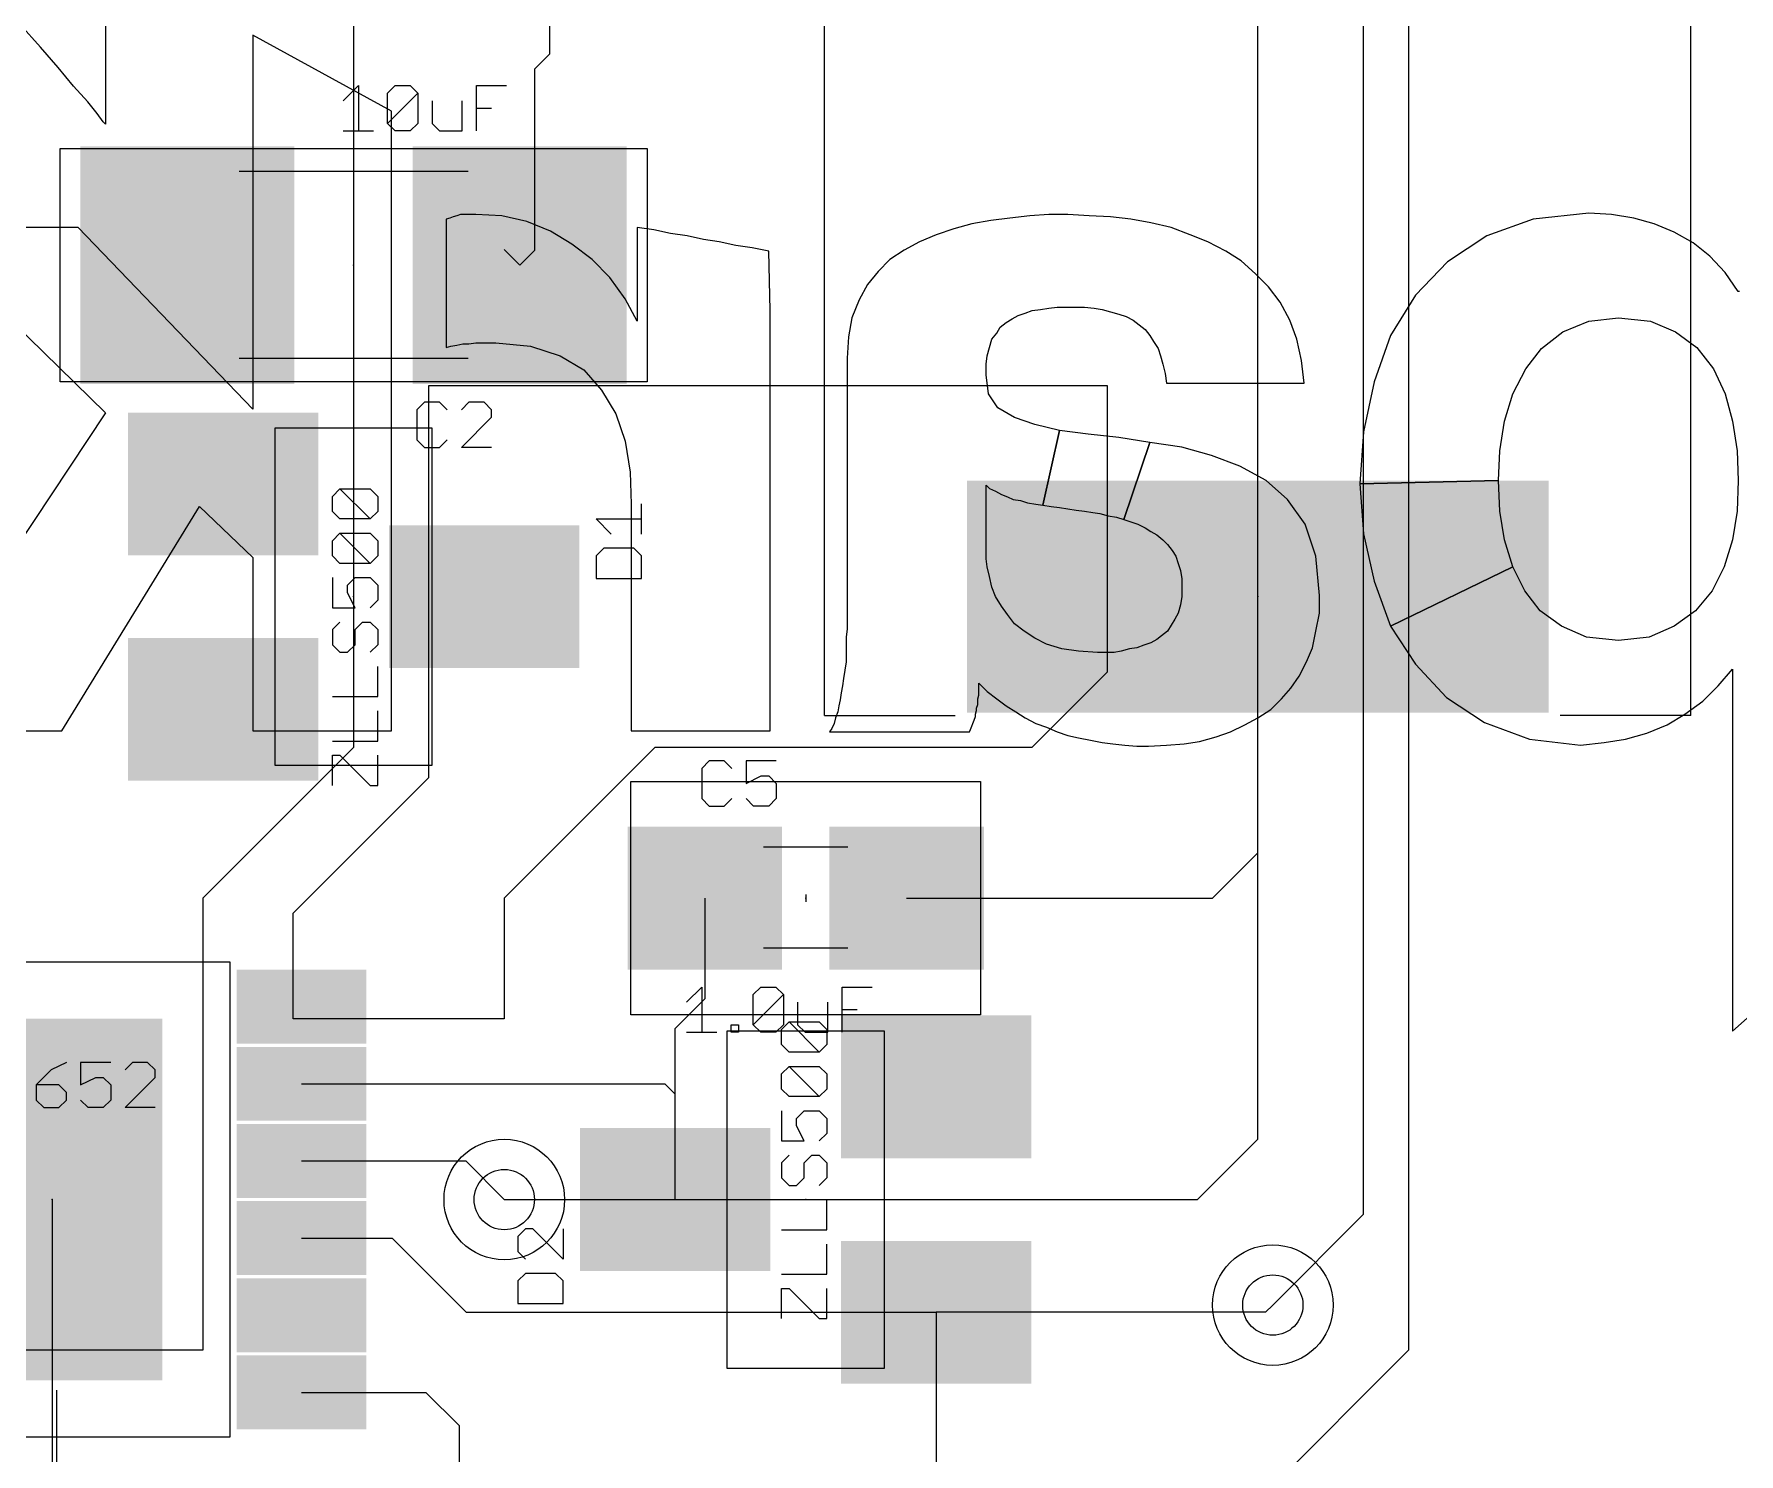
# Model space of a CAD drawing. Extents: x 0 to 134, y -27 to 47.
# Drawn here: x 20.17 to 34.53, y 11.83 to 23.79 of the extents above; entities that cross this region are included whole.
import ezdxf

# ---------------------------------------------------------------- set-up
doc = ezdxf.new("R2010")
doc.units = 0
for name, color, linetype in [('1', 14, 'CONTINUOUS'), ('16', 174, 'CONTINUOUS'), ('18', 94, 'CONTINUOUS'), ('21', 54, 'CONTINUOUS'), ('22', 54, 'CONTINUOUS'), ('23', 178, 'CONTINUOUS'), ('25', 250, 'CONTINUOUS'), ('27', 250, 'CONTINUOUS'), ('29', 250, 'CONTINUOUS'), ('31', 250, 'CONTINUOUS'), ('39', 14, 'CONTINUOUS'), ('44', 250, 'CONTINUOUS'), ('51', 54, 'CONTINUOUS')]:
    doc.layers.add(name, color=color, linetype=linetype)

# ---------------------------------------------------------------- blocks, each defined once
blk = doc.blocks.new('RECT')
blk.add_solid([(-0.5, -0.5), (0.5, -0.5), (-0.5, 0.5), (0.5, 0.5)])
blk = doc.blocks.new('ROUNDV')
blk.add_circle((0, 0), 0.5)

msp = doc.modelspace()

# ---------------------------------------------------------------- linework, layer by layer
at = {"layer": '1'}
for p, q in [((22.86, 31.75), (22.86, 17.78)), ((24.51, 25.4), (24.51, 23.621)), ((31.75, 24.13), (31.75, 12.7)), ((24.51, 23.621), (24.384, 23.495)), ((24.384, 23.495), (24.384, 21.968)), ((24.13, 21.974), (24.26, 21.844)), ((24.384, 21.968), (24.26, 21.844)), ((23.495, 20.828), (29.21, 20.828)), ((23.495, 17.526), (23.495, 20.828)), ((29.21, 20.828), (29.21, 18.415)), ((30.48, 16.891), (30.48, 19.05)), ((29.21, 18.415), (28.575, 17.78)), ((22.86, 17.78), (21.59, 16.51)), ((25.4, 17.78), (24.13, 16.51)), ((28.575, 17.78), (25.4, 17.78)), ((22.352, 16.383), (23.495, 17.526)), ((30.099, 16.51), (30.48, 16.891)), ((21.59, 16.51), (21.59, 12.7)), ((22.352, 15.494), (22.352, 16.383)), ((24.13, 16.51), (24.13, 15.494)), ((25.82, 16.51), (25.82, 15.66)), ((27.52, 16.51), (30.099, 16.51)), ((25.57, 15.41), (25.82, 15.66)), ((24.13, 15.494), (22.352, 15.494)), ((25.57, 14.859), (25.57, 15.41)), ((22.42, 14.945), (25.484, 14.945)), ((25.484, 14.945), (25.57, 14.859)), ((25.57, 13.97), (25.57, 14.859)), ((22.42, 14.295), (23.805, 14.295)), ((23.805, 14.295), (24.13, 13.97)), ((20.32, 13.97), (20.32, 7.62)), ((22.42, 13.645), (23.185, 13.645)), ((23.185, 13.645), (23.81, 13.02)), ((30.607, 13.081), (30.546, 13.02)), ((23.81, 13.02), (27.77, 13.02)), ((27.77, 13.02), (27.77, 11.641)), ((30.546, 13.02), (27.77, 13.02)), ((21.59, 12.7), (19.05, 12.7)), ((31.75, 12.7), (29.21, 10.16)), ((22.42, 12.345), (23.469, 12.345)), ((23.469, 12.345), (23.749, 12.065)), ((23.749, 12.065), (23.749, 11.684))]:
    msp.add_line(p, q, dxfattribs=at)
at = {"layer": '16'}
for p, q in [((30.48, 14.478), (30.48, 26.67)), ((31.369, 25.908), (31.369, 13.843)), ((29.972, 13.97), (30.48, 14.478)), ((24.13, 13.97), (29.972, 13.97)), ((31.369, 13.843), (30.607, 13.081))]:
    msp.add_line(p, q, dxfattribs=at)
at = {"layer": '21'}
for p, q in [((26.83, 18.05), (26.83, 26.05)), ((34.13, 18.05), (34.13, 26.05)), ((22.1996, 17.6276), (22.1996, 20.4724)), ((22.1996, 20.4724), (23.5204, 20.4724)), ((23.5204, 20.4724), (23.5204, 17.6276)), ((26.83, 18.05), (27.93, 18.05)), ((34.13, 18.05), (33.03, 18.05)), ((23.5204, 17.6276), (22.1996, 17.6276)), ((26.67, 16.5405), (26.67, 16.4795)), ((21.82, 15.97), (18.82, 15.97)), ((21.82, 11.97), (21.82, 15.97)), ((26.0096, 15.3924), (27.3304, 15.3924)), ((26.0096, 12.5476), (26.0096, 15.3924)), ((27.3304, 15.3924), (27.3304, 12.5476)), ((27.3304, 12.5476), (26.0096, 12.5476)), ((18.82, 11.97), (21.82, 11.97))]:
    msp.add_line(p, q, dxfattribs=at)
at = {"layer": '22'}
for p, q in [((20.77, 27.16), (20.77, 23.03)), ((20.22, 23.68), (20.05, 23.87)), ((23.18, 23.14), (22.01, 23.78)), ((22.01, 23.78), (22.01, 20.63)), ((20.37, 23.51), (20.22, 23.68)), ((20.5, 23.35), (20.37, 23.51)), ((20.62, 23.22), (20.5, 23.35)), ((20.7, 23.12), (20.62, 23.22)), ((23.18, 17.92), (23.18, 23.14)), ((20.75, 23.05), (20.7, 23.12)), ((20.77, 23.03), (20.75, 23.05)), ((23.76, 22.27), (23.73, 22.26)), ((23.89, 22.27), (23.76, 22.27)), ((24.11, 22.26), (23.89, 22.27)), ((28.72, 22.27), (28.56, 22.26)), ((28.88, 22.27), (28.72, 22.27)), ((29.06, 22.26), (28.88, 22.27)), ((33.27, 22.28), (32.8, 22.23)), ((33.46, 22.27), (33.27, 22.28)), ((33.65, 22.24), (33.46, 22.27)), ((20.54, 22.16), (19.17, 22.16)), ((19.17, 22.16), (20.77, 20.6)), ((22.01, 20.63), (20.54, 22.16)), ((23.67, 22.24), (23.64, 22.23)), ((23.64, 22.23), (23.64, 21.15)), ((23.7, 22.25), (23.67, 22.24)), ((23.73, 22.26), (23.7, 22.25)), ((24.32, 22.21), (24.11, 22.26)), ((24.52, 22.13), (24.32, 22.21)), ((24.7, 22.02), (24.52, 22.13)), ((25.39, 22.14), (25.25, 22.16)), ((25.25, 22.16), (25.25, 21.37)), ((25.53, 22.11), (25.39, 22.14)), ((27.92, 22.15), (27.77, 22.1)), ((28.07, 22.19), (27.92, 22.15)), ((28.23, 22.22), (28.07, 22.19)), ((28.39, 22.24), (28.23, 22.22)), ((28.56, 22.26), (28.39, 22.24)), ((29.24, 22.25), (29.06, 22.26)), ((29.41, 22.23), (29.24, 22.25)), ((29.58, 22.2), (29.41, 22.23)), ((29.75, 22.16), (29.58, 22.2)), ((29.91, 22.1), (29.75, 22.16)), ((32.8, 22.23), (32.41, 22.09)), ((33.82, 22.19), (33.65, 22.24)), ((33.99, 22.12), (33.82, 22.19)), ((24.87, 21.89), (24.7, 22.02)), ((25.67, 22.09), (25.53, 22.11)), ((25.81, 22.06), (25.67, 22.09)), ((25.94, 22.04), (25.81, 22.06)), ((26.08, 22.01), (25.94, 22.04)), ((26.22, 21.99), (26.08, 22.01)), ((26.36, 21.96), (26.22, 21.99)), ((27.63, 22.04), (27.5, 21.97)), ((27.77, 22.1), (27.63, 22.04)), ((30.06, 22.04), (29.91, 22.1)), ((30.21, 21.96), (30.06, 22.04)), ((32.41, 22.09), (32.08, 21.87)), ((34.15, 22.03), (33.99, 22.12)), ((34.29, 21.92), (34.15, 22.03)), ((25.02, 21.74), (24.87, 21.89)), ((26.37, 21.46), (26.36, 21.96)), ((27.38, 21.89), (27.28, 21.79)), ((27.5, 21.97), (27.38, 21.89)), ((30.34, 21.88), (30.21, 21.96)), ((30.46, 21.77), (30.34, 21.88)), ((32.08, 21.87), (31.81, 21.59)), ((34.42, 21.78), (34.29, 21.92)), ((25.15, 21.56), (25.02, 21.74)), ((27.28, 21.79), (27.19, 21.68)), ((30.57, 21.66), (30.46, 21.77)), ((34.53, 21.62), (34.42, 21.78)), ((25.25, 21.37), (25.15, 21.56)), ((27.19, 21.68), (27.12, 21.55)), ((30.67, 21.53), (30.57, 21.66)), ((31.81, 21.59), (31.6, 21.25)), ((34.54, 21.62), (34.53, 21.62)), ((26.37, 17.92), (26.37, 21.46)), ((27.12, 21.55), (27.06, 21.4)), ((28.41, 21.39), (28.46, 21.42)), ((28.46, 21.42), (28.52, 21.44)), ((28.52, 21.44), (28.58, 21.46)), ((28.58, 21.46), (28.65, 21.47)), ((28.65, 21.47), (28.72, 21.48)), ((28.72, 21.48), (28.79, 21.49)), ((28.79, 21.49), (29.02, 21.49)), ((29.02, 21.49), (29.1, 21.48)), ((29.1, 21.48), (29.17, 21.47)), ((29.17, 21.47), (29.24, 21.45)), ((29.24, 21.45), (29.31, 21.43)), ((29.31, 21.43), (29.37, 21.41)), ((29.37, 21.41), (29.43, 21.38)), ((30.75, 21.38), (30.67, 21.53)), ((27.06, 21.4), (27.03, 21.24)), ((28.24, 21.22), (28.28, 21.27)), ((28.28, 21.27), (28.31, 21.32)), ((28.31, 21.32), (28.36, 21.36)), ((28.36, 21.36), (28.41, 21.39)), ((29.43, 21.38), (29.48, 21.34)), ((29.48, 21.34), (29.53, 21.3)), ((29.53, 21.3), (29.57, 21.25)), ((30.81, 21.22), (30.75, 21.38)), ((32.87, 21.14), (33.05, 21.28)), ((33.05, 21.28), (33.27, 21.37)), ((33.27, 21.37), (33.52, 21.4)), ((33.52, 21.4), (33.79, 21.37)), ((33.79, 21.37), (34, 21.28)), ((34, 21.28), (34.18, 21.15)), ((23.64, 21.15), (23.68, 21.16)), ((23.68, 21.16), (23.73, 21.17)), ((23.73, 21.17), (23.78, 21.18)), ((23.78, 21.18), (23.83, 21.18)), ((23.83, 21.18), (23.89, 21.19)), ((23.89, 21.19), (24.06, 21.19)), ((24.06, 21.19), (24.35, 21.16)), ((24.35, 21.16), (24.6, 21.08)), ((27.03, 21.24), (27.02, 21.06)), ((28.2, 21.08), (28.22, 21.15)), ((28.22, 21.15), (28.24, 21.22)), ((29.57, 21.25), (29.6, 21.2)), ((29.6, 21.2), (29.64, 21.14)), ((29.64, 21.14), (29.66, 21.08)), ((30.85, 21.04), (30.81, 21.22)), ((31.6, 21.25), (31.46, 20.86)), ((32.74, 20.97), (32.87, 21.14)), ((34.18, 21.15), (34.32, 20.97)), ((24.6, 21.08), (24.8, 20.96)), ((27.02, 21.06), (27.02, 18.78)), ((28.19, 21.01), (28.2, 21.08)), ((28.19, 20.92), (28.19, 21.01)), ((29.66, 21.08), (29.68, 21.01)), ((29.68, 21.01), (29.7, 20.93)), ((30.87, 20.85), (30.85, 21.04)), ((24.8, 20.96), (24.95, 20.79)), ((28.21, 20.76), (28.19, 20.92)), ((29.7, 20.93), (29.71, 20.85)), ((29.71, 20.85), (30.87, 20.85)), ((31.46, 20.86), (31.37, 20.44)), ((32.63, 20.76), (32.74, 20.97)), ((34.32, 20.97), (34.42, 20.76)), ((24.95, 20.79), (25.07, 20.59)), ((28.29, 20.64), (28.21, 20.76)), ((32.56, 20.53), (32.63, 20.76)), ((34.42, 20.76), (34.48, 20.53)), ((20.77, 20.6), (18.99, 17.92)), ((25.07, 20.59), (25.15, 20.36)), ((28.43, 20.56), (28.29, 20.64)), ((28.6, 20.5), (28.43, 20.56)), ((28.81, 20.45), (28.6, 20.5)), ((28.81, 20.45), (28.67, 19.82)), ((28.67, 19.82), (28.81, 20.45)), ((29.05, 20.42), (28.81, 20.45)), ((29.31, 20.39), (29.05, 20.42)), ((31.37, 20.44), (31.34, 20)), ((32.52, 20.28), (32.56, 20.53)), ((34.48, 20.53), (34.52, 20.28)), ((25.15, 20.36), (25.19, 20.1)), ((29.57, 20.35), (29.31, 20.39)), ((29.35, 19.7), (29.57, 20.35)), ((29.57, 20.35), (29.35, 19.7)), ((29.84, 20.31), (29.57, 20.35)), ((30.09, 20.24), (29.84, 20.31)), ((32.51, 20.03), (32.52, 20.28)), ((34.52, 20.28), (34.53, 20.03)), ((30.33, 20.15), (30.09, 20.24)), ((30.55, 20.03), (30.33, 20.15)), ((25.19, 20.1), (25.2, 19.83)), ((28.19, 19.37), (28.19, 19.99)), ((28.19, 19.99), (28.22, 19.96)), ((30.73, 19.87), (30.55, 20.03)), ((32.51, 20.03), (31.34, 20)), ((31.34, 20), (32.51, 20.03)), ((31.34, 20), (31.37, 19.58)), ((32.52, 19.77), (32.51, 20.03)), ((34.53, 20.03), (34.52, 19.77)), ((25.2, 19.83), (25.2, 17.92)), ((28.22, 19.96), (28.27, 19.94)), ((28.27, 19.94), (28.32, 19.91)), ((28.32, 19.91), (28.37, 19.89)), ((28.37, 19.89), (28.42, 19.87)), ((28.42, 19.87), (28.48, 19.86)), ((28.48, 19.86), (28.54, 19.84)), ((28.54, 19.84), (28.61, 19.83)), ((28.61, 19.83), (28.67, 19.82)), ((30.88, 19.66), (30.73, 19.87)), ((20.4, 17.92), (21.56, 19.81)), ((21.56, 19.81), (22.01, 19.38)), ((28.67, 19.82), (28.74, 19.81)), ((28.74, 19.81), (28.81, 19.8)), ((28.81, 19.8), (28.88, 19.79)), ((28.88, 19.79), (28.95, 19.78)), ((28.95, 19.78), (29.02, 19.77)), ((29.02, 19.77), (29.09, 19.76)), ((29.09, 19.76), (29.15, 19.75)), ((29.15, 19.75), (29.22, 19.73)), ((29.22, 19.73), (29.29, 19.72)), ((29.29, 19.72), (29.35, 19.7)), ((29.35, 19.7), (29.41, 19.68)), ((32.56, 19.53), (32.52, 19.77)), ((34.52, 19.77), (34.48, 19.53)), ((29.41, 19.68), (29.47, 19.66)), ((29.47, 19.66), (29.53, 19.63)), ((29.53, 19.63), (29.58, 19.6)), ((29.58, 19.6), (29.63, 19.57)), ((29.63, 19.57), (29.68, 19.53)), ((30.97, 19.39), (30.88, 19.66)), ((31.37, 19.58), (31.46, 19.18)), ((29.68, 19.53), (29.72, 19.49)), ((29.72, 19.49), (29.76, 19.44)), ((29.76, 19.44), (29.79, 19.39)), ((32.63, 19.3), (32.56, 19.53)), ((34.48, 19.53), (34.41, 19.3)), ((22.01, 19.38), (22.01, 17.92)), ((28.2, 19.3), (28.19, 19.37)), ((28.22, 19.22), (28.2, 19.3)), ((29.79, 19.39), (29.81, 19.33)), ((29.81, 19.33), (29.83, 19.27)), ((29.83, 19.27), (29.84, 19.2)), ((31, 19.06), (30.97, 19.39)), ((31.6, 18.8), (32.63, 19.3)), ((32.63, 19.3), (31.6, 18.8)), ((32.73, 19.1), (32.63, 19.3)), ((34.41, 19.3), (34.31, 19.1)), ((28.24, 19.13), (28.22, 19.22)), ((28.27, 19.05), (28.24, 19.13)), ((29.84, 19.2), (29.84, 19.05)), ((31.46, 19.18), (31.6, 18.8)), ((28.32, 18.97), (28.27, 19.05)), ((28.37, 18.9), (28.32, 18.97)), ((29.83, 18.98), (29.81, 18.91)), ((29.84, 19.05), (29.83, 18.98)), ((31, 18.91), (31, 19.06)), ((32.86, 18.93), (32.73, 19.1)), ((34.31, 19.1), (34.17, 18.93)), ((28.43, 18.82), (28.37, 18.9)), ((29.78, 18.86), (29.75, 18.81)), ((29.81, 18.91), (29.78, 18.86)), ((30.97, 18.76), (31, 18.91)), ((33.04, 18.8), (32.86, 18.93)), ((34.17, 18.93), (33.99, 18.8)), ((27.02, 18.78), (27.01, 18.71)), ((27.01, 18.71), (27.01, 18.5)), ((28.51, 18.76), (28.43, 18.82)), ((28.6, 18.7), (28.51, 18.76)), ((28.7, 18.65), (28.6, 18.7)), ((29.63, 18.69), (29.58, 18.66)), ((29.67, 18.72), (29.63, 18.69)), ((29.72, 18.76), (29.67, 18.72)), ((29.75, 18.81), (29.72, 18.76)), ((30.94, 18.62), (30.97, 18.76)), ((31.6, 18.8), (31.81, 18.48)), ((33.25, 18.71), (33.04, 18.8)), ((33.52, 18.68), (33.25, 18.71)), ((33.78, 18.71), (33.52, 18.68)), ((33.99, 18.8), (33.78, 18.71)), ((28.83, 18.61), (28.7, 18.65)), ((28.97, 18.59), (28.83, 18.61)), ((29.13, 18.58), (28.97, 18.59)), ((29.27, 18.58), (29.13, 18.58)), ((29.33, 18.59), (29.27, 18.58)), ((29.4, 18.61), (29.33, 18.59)), ((29.46, 18.62), (29.4, 18.61)), ((29.52, 18.64), (29.46, 18.62)), ((29.58, 18.66), (29.52, 18.64)), ((30.89, 18.5), (30.94, 18.62)), ((27, 18.43), (26.99, 18.36)), ((27.01, 18.5), (27, 18.43)), ((30.83, 18.38), (30.89, 18.5)), ((31.81, 18.48), (32.07, 18.2)), ((34.36, 18.3), (34.48, 18.44)), ((34.48, 18.44), (34.48, 15.39)), ((26.98, 18.3), (26.97, 18.24)), ((26.99, 18.36), (26.98, 18.3)), ((28.13, 18.22), (28.13, 18.32)), ((28.13, 18.32), (28.2, 18.25)), ((28.2, 18.25), (28.28, 18.19)), ((30.68, 18.19), (30.76, 18.28)), ((30.76, 18.28), (30.83, 18.38)), ((34.23, 18.17), (34.36, 18.3)), ((26.95, 18.13), (26.94, 18.08)), ((26.96, 18.18), (26.95, 18.13)), ((26.97, 18.24), (26.96, 18.18)), ((28.11, 18.11), (28.12, 18.14)), ((28.11, 18.09), (28.11, 18.11)), ((28.12, 18.19), (28.13, 18.22)), ((28.12, 18.14), (28.12, 18.19)), ((28.28, 18.19), (28.36, 18.13)), ((28.36, 18.13), (28.44, 18.08)), ((30.59, 18.1), (30.68, 18.19)), ((32.07, 18.2), (32.39, 17.99)), ((34.08, 18.06), (34.23, 18.17)), ((26.91, 17.98), (26.89, 17.94)), ((26.92, 18.03), (26.91, 17.98)), ((26.94, 18.08), (26.92, 18.03)), ((28.06, 17.93), (28.07, 17.96)), ((28.07, 17.96), (28.08, 17.98)), ((28.08, 17.98), (28.09, 18.01)), ((28.09, 18.01), (28.1, 18.04)), ((28.1, 18.06), (28.11, 18.09)), ((28.1, 18.04), (28.1, 18.06)), ((28.44, 18.08), (28.52, 18.03)), ((28.52, 18.03), (28.61, 17.98)), ((28.61, 17.98), (28.7, 17.95)), ((30.25, 17.91), (30.37, 17.97)), ((30.37, 17.97), (30.48, 18.03)), ((30.48, 18.03), (30.59, 18.1)), ((32.39, 17.99), (32.77, 17.85)), ((33.76, 17.9), (33.93, 17.97)), ((33.93, 17.97), (34.08, 18.06)), ((18.99, 17.92), (20.4, 17.92)), ((22.01, 17.92), (23.18, 17.92)), ((25.2, 17.92), (26.37, 17.92)), ((26.89, 17.94), (26.87, 17.91)), ((26.87, 17.91), (28.05, 17.91)), ((28.05, 17.91), (28.06, 17.93)), ((28.7, 17.95), (28.79, 17.91)), ((28.79, 17.91), (28.88, 17.88)), ((28.88, 17.88), (28.97, 17.86)), ((28.97, 17.86), (29.07, 17.84)), ((29.07, 17.84), (29.17, 17.82)), ((29.17, 17.82), (29.26, 17.81)), ((29.86, 17.81), (29.99, 17.83)), ((29.99, 17.83), (30.13, 17.87)), ((30.13, 17.87), (30.25, 17.91)), ((32.77, 17.85), (33.2, 17.8)), ((33.2, 17.8), (33.4, 17.82)), ((33.4, 17.82), (33.58, 17.85)), ((33.58, 17.85), (33.76, 17.9)), ((29.26, 17.81), (29.36, 17.8)), ((29.36, 17.8), (29.46, 17.79)), ((29.46, 17.79), (29.56, 17.79)), ((29.56, 17.79), (29.71, 17.8)), ((29.71, 17.8), (29.86, 17.81)), ((34.48, 15.39), (34.63, 15.52)), ((20.3581, 2.54), (20.3581, 12.363))]:
    msp.add_line(p, q, dxfattribs=at)
at = {"layer": '23'}
for p in [(22.86, 21.844), (22.86, 19.05), (30.48, 19.05), (26.67, 16.51), (20.32, 13.97), (26.67, 13.97)]:
    msp.add_point(p, dxfattribs=at)
at = {"layer": '25'}
for p, q in [((23.4578, 20.6886), (23.3943, 20.6251)), ((23.3943, 20.6251), (23.3943, 20.3709)), ((23.5849, 20.6886), (23.4578, 20.6886)), ((23.6485, 20.6251), (23.5849, 20.6886)), ((23.832, 20.6886), (23.7685, 20.6251)), ((23.7685, 20.3073), (24.0227, 20.5615)), ((23.9592, 20.6886), (23.832, 20.6886)), ((24.0227, 20.6251), (23.9592, 20.6886)), ((24.0227, 20.5615), (24.0227, 20.6251)), ((23.3943, 20.3709), (23.4578, 20.3073)), ((23.4578, 20.3073), (23.5849, 20.3073)), ((23.5849, 20.3073), (23.6485, 20.3709)), ((24.0227, 20.3073), (23.7685, 20.3073)), ((25.2857, 19.5775), (25.2857, 19.8317)), ((25.0315, 19.5775), (24.9044, 19.7046)), ((24.9044, 19.7046), (25.2857, 19.7046)), ((24.9679, 19.4575), (24.9044, 19.3939)), ((25.2221, 19.4575), (24.9679, 19.4575)), ((25.2857, 19.3939), (25.2221, 19.4575)), ((24.9044, 19.3939), (24.9044, 19.2033)), ((25.2857, 19.2033), (25.2857, 19.3939)), ((24.9044, 19.2033), (25.2857, 19.2033)), ((25.8573, 17.666), (25.7937, 17.6025)), ((25.7937, 17.6025), (25.7937, 17.3483)), ((25.9844, 17.666), (25.8573, 17.666)), ((26.0479, 17.6025), (25.9844, 17.666)), ((26.4221, 17.666), (26.1679, 17.666)), ((26.1679, 17.666), (26.1679, 17.4754)), ((26.1679, 17.4754), (26.295, 17.5389)), ((26.295, 17.5389), (26.3586, 17.5389)), ((26.3586, 17.5389), (26.4221, 17.4754)), ((26.4221, 17.4754), (26.4221, 17.3483)), ((25.7937, 17.3483), (25.8573, 17.2847)), ((25.8573, 17.2847), (25.9844, 17.2847)), ((25.9844, 17.2847), (26.0479, 17.3483)), ((26.2315, 17.2847), (26.1679, 17.3483)), ((26.3586, 17.2847), (26.2315, 17.2847)), ((26.4221, 17.3483), (26.3586, 17.2847)), ((24.3075, 13.7221), (24.244, 13.6586)), ((24.244, 13.6586), (24.244, 13.5315)), ((24.3711, 13.7221), (24.3075, 13.7221)), ((24.6253, 13.4679), (24.3711, 13.7221)), ((24.6253, 13.7221), (24.6253, 13.4679)), ((24.244, 13.5315), (24.3075, 13.4679)), ((24.3075, 13.3479), (24.244, 13.2844)), ((24.244, 13.2844), (24.244, 13.0937)), ((24.5617, 13.3479), (24.3075, 13.3479)), ((24.6253, 13.2844), (24.5617, 13.3479)), ((24.6253, 13.0937), (24.6253, 13.2844)), ((24.244, 13.0937), (24.6253, 13.0937))]:
    msp.add_line(p, q, dxfattribs=at)
at = {"layer": '27'}
for p, q in [((22.7729, 23.2285), (22.9, 23.3556)), ((22.9, 23.3556), (22.9, 22.9743)), ((23.1471, 23.2921), (23.2106, 23.3556)), ((23.1471, 23.0379), (23.1471, 23.2921)), ((23.1471, 23.0379), (23.4013, 23.2921)), ((23.2106, 23.3556), (23.3377, 23.3556)), ((23.3377, 23.3556), (23.4013, 23.2921)), ((23.4013, 23.2921), (23.4013, 23.0379)), ((23.8955, 22.9743), (23.8955, 23.3556)), ((23.8955, 23.3556), (24.1497, 23.3556)), ((23.5213, 23.2285), (23.5213, 23.0379)), ((23.7755, 22.9743), (23.7755, 23.2285)), ((23.8955, 23.165), (24.0226, 23.165)), ((23.2106, 22.9743), (23.1471, 23.0379)), ((23.4013, 23.0379), (23.3377, 22.9743)), ((23.5213, 23.0379), (23.5848, 22.9743)), ((22.7729, 22.9743), (23.0271, 22.9743)), ((23.3377, 22.9743), (23.2106, 22.9743)), ((23.5848, 22.9743), (23.7755, 22.9743)), ((22.6819, 19.8951), (22.7454, 19.9587)), ((22.6819, 19.768), (22.6819, 19.8951)), ((22.7454, 19.9587), (22.9996, 19.9587)), ((22.9996, 19.7045), (22.7454, 19.9587)), ((22.9996, 19.9587), (23.0632, 19.8951)), ((23.0632, 19.8951), (23.0632, 19.768)), ((22.7454, 19.7045), (22.6819, 19.768)), ((22.9996, 19.7045), (22.7454, 19.7045)), ((23.0632, 19.768), (22.9996, 19.7045)), ((22.6819, 19.5209), (22.7454, 19.5845)), ((22.7454, 19.5845), (22.9996, 19.5845)), ((22.9996, 19.3303), (22.7454, 19.5845)), ((22.9996, 19.5845), (23.0632, 19.5209)), ((22.6819, 19.3938), (22.6819, 19.5209)), ((23.0632, 19.5209), (23.0632, 19.3938)), ((22.7454, 19.3303), (22.6819, 19.3938)), ((22.9996, 19.3303), (22.7454, 19.3303)), ((23.0632, 19.3938), (22.9996, 19.3303)), ((22.6819, 19.2103), (22.6819, 18.9561)), ((22.809, 19.1467), (22.8725, 19.2103)), ((22.809, 19.0832), (22.809, 19.1467)), ((22.8725, 19.2103), (22.9996, 19.2103)), ((22.9996, 19.2103), (23.0632, 19.1467)), ((23.0632, 19.1467), (23.0632, 19.0196)), ((22.8725, 18.9561), (22.809, 19.0832)), ((23.0632, 19.0196), (22.9996, 18.9561)), ((22.6819, 18.9561), (22.8725, 18.9561)), ((22.7454, 18.8361), (22.6819, 18.7725)), ((22.8725, 18.7725), (22.9361, 18.8361)), ((22.9361, 18.8361), (22.9996, 18.8361)), ((22.9996, 18.8361), (23.0632, 18.7725)), ((22.6819, 18.7725), (22.6819, 18.6454)), ((22.8725, 18.6454), (22.8725, 18.7725)), ((23.0632, 18.7725), (23.0632, 18.6454)), ((22.6819, 18.6454), (22.7454, 18.5819)), ((22.7454, 18.5819), (22.809, 18.5819)), ((22.809, 18.5819), (22.8725, 18.6454)), ((23.0632, 18.6454), (22.9996, 18.5819)), ((23.0632, 18.2077), (23.0632, 18.4619)), ((22.6819, 18.2077), (23.0632, 18.2077)), ((23.0632, 17.8335), (23.0632, 18.0877)), ((22.6819, 17.8335), (23.0632, 17.8335)), ((22.6819, 17.4592), (22.6819, 17.7135)), ((22.6819, 17.7135), (22.7454, 17.7135)), ((22.7454, 17.7135), (22.9996, 17.4592)), ((23.0632, 17.4592), (23.0632, 17.7135)), ((22.9996, 17.4592), (23.0632, 17.4592)), ((25.6667, 15.6339), (25.7938, 15.761)), ((25.7938, 15.761), (25.7938, 15.3797)), ((26.228, 15.6975), (26.2916, 15.761)), ((26.228, 15.4433), (26.228, 15.6975)), ((26.228, 15.4433), (26.4822, 15.6975)), ((26.2916, 15.761), (26.4187, 15.761)), ((26.4187, 15.761), (26.4822, 15.6975)), ((26.4822, 15.6975), (26.4822, 15.4433)), ((26.9764, 15.3797), (26.9764, 15.761)), ((26.9764, 15.761), (27.2306, 15.761)), ((26.6022, 15.6339), (26.6022, 15.4433)), ((26.8564, 15.3797), (26.8564, 15.6339)), ((26.9764, 15.5704), (27.1035, 15.5704)), ((25.6667, 15.3797), (25.9209, 15.3797)), ((26.0409, 15.3797), (26.0409, 15.4433)), ((26.0409, 15.4433), (26.1045, 15.4433)), ((26.1045, 15.3797), (26.0409, 15.3797)), ((26.1045, 15.4433), (26.1045, 15.3797)), ((26.2916, 15.3797), (26.228, 15.4433)), ((26.4187, 15.3797), (26.2916, 15.3797)), ((26.4822, 15.4433), (26.4187, 15.3797)), ((26.4665, 15.4026), (26.53, 15.4662)), ((26.4665, 15.2755), (26.4665, 15.4026)), ((26.53, 15.4662), (26.7842, 15.4662)), ((26.7842, 15.2119), (26.53, 15.4662)), ((26.6022, 15.4433), (26.6658, 15.3797)), ((26.6658, 15.3797), (26.8564, 15.3797)), ((26.7842, 15.4662), (26.8478, 15.4026)), ((26.8478, 15.4026), (26.8478, 15.2755)), ((26.53, 15.2119), (26.4665, 15.2755)), ((26.8478, 15.2755), (26.7842, 15.2119)), ((20.4395, 15.126), (20.3124, 15.0625)), ((20.8137, 15.126), (20.5595, 15.126)), ((20.5595, 15.126), (20.5595, 14.9354)), ((20.9973, 15.126), (20.9337, 15.0625)), ((21.1244, 15.126), (20.9973, 15.126)), ((21.1879, 15.0625), (21.1244, 15.126)), ((26.4665, 15.0284), (26.53, 15.0919)), ((26.7842, 15.2119), (26.53, 15.2119)), ((26.53, 15.0919), (26.7842, 15.0919)), ((26.7842, 14.8377), (26.53, 15.0919)), ((26.7842, 15.0919), (26.8478, 15.0284)), ((20.3124, 15.0625), (20.1853, 14.9354)), ((20.5595, 14.9354), (20.6866, 14.9989)), ((20.6866, 14.9989), (20.7502, 14.9989)), ((20.7502, 14.9989), (20.8137, 14.9354)), ((20.9337, 14.7447), (21.1879, 14.9989)), ((21.1879, 14.9989), (21.1879, 15.0625)), ((26.4665, 14.9013), (26.4665, 15.0284)), ((26.8478, 15.0284), (26.8478, 14.9013)), ((20.1853, 14.9354), (20.1853, 14.8083)), ((20.376, 14.9354), (20.1853, 14.9354)), ((20.1853, 14.8083), (20.2489, 14.7447)), ((20.4395, 14.8718), (20.376, 14.9354)), ((20.376, 14.7447), (20.4395, 14.8083)), ((20.4395, 14.8083), (20.4395, 14.8718)), ((20.6231, 14.7447), (20.5595, 14.8083)), ((20.8137, 14.8083), (20.7502, 14.7447)), ((20.8137, 14.9354), (20.8137, 14.8083)), ((26.53, 14.8377), (26.4665, 14.9013)), ((26.7842, 14.8377), (26.53, 14.8377)), ((26.8478, 14.9013), (26.7842, 14.8377)), ((20.2489, 14.7447), (20.376, 14.7447)), ((20.7502, 14.7447), (20.6231, 14.7447)), ((21.1879, 14.7447), (20.9337, 14.7447)), ((26.4665, 14.7177), (26.4665, 14.4635)), ((26.5936, 14.6542), (26.6571, 14.7177)), ((26.6571, 14.7177), (26.7842, 14.7177)), ((26.7842, 14.7177), (26.8478, 14.6542)), ((26.5936, 14.5906), (26.5936, 14.6542)), ((26.6571, 14.4635), (26.5936, 14.5906)), ((26.8478, 14.5271), (26.7842, 14.4635)), ((26.8478, 14.6542), (26.8478, 14.5271)), ((26.4665, 14.4635), (26.6571, 14.4635)), ((26.53, 14.3435), (26.4665, 14.28)), ((26.4665, 14.28), (26.4665, 14.1529)), ((26.6571, 14.28), (26.7207, 14.3435)), ((26.6571, 14.1529), (26.6571, 14.28)), ((26.7207, 14.3435), (26.7842, 14.3435)), ((26.7842, 14.3435), (26.8478, 14.28)), ((26.8478, 14.28), (26.8478, 14.1529)), ((26.4665, 14.1529), (26.53, 14.0893)), ((26.53, 14.0893), (26.5936, 14.0893)), ((26.5936, 14.0893), (26.6571, 14.1529)), ((26.8478, 14.1529), (26.7842, 14.0893)), ((26.8478, 13.7151), (26.8478, 13.9693)), ((26.4665, 13.7151), (26.8478, 13.7151)), ((26.8478, 13.3409), (26.8478, 13.5951)), ((26.4665, 13.3409), (26.8478, 13.3409)), ((26.4665, 12.9667), (26.4665, 13.2209)), ((26.4665, 13.2209), (26.53, 13.2209)), ((26.53, 13.2209), (26.7842, 12.9667)), ((26.8478, 12.9667), (26.8478, 13.2209)), ((26.7842, 12.9667), (26.8478, 12.9667))]:
    msp.add_line(p, q, dxfattribs=at)
at = {"layer": '39'}
for p, q in [((20.387, 22.827), (25.333, 22.827)), ((20.387, 20.861), (20.387, 22.827)), ((25.333, 22.827), (25.333, 20.861)), ((25.333, 20.861), (20.387, 20.861)), ((25.197, 17.493), (28.143, 17.493)), ((25.197, 15.527), (25.197, 17.493)), ((28.143, 17.493), (28.143, 15.527)), ((28.143, 15.527), (25.197, 15.527))]:
    msp.add_line(p, q, dxfattribs=at)
at = {"layer": '44'}
for centre in [(24.13, 13.97), (30.607, 13.081)]:
    msp.add_circle(centre, 0.254, dxfattribs=at)
at = {"layer": '51'}
for p, q in [((23.825, 22.631), (21.895, 22.631)), ((23.825, 21.057), (21.895, 21.057)), ((26.314, 16.942), (27.026, 16.942)), ((26.314, 16.091), (27.026, 16.091))]:
    msp.add_line(p, q, dxfattribs=at)

# ---------------------------------------------------------------- block references
at = {"layer": '1'}
for p, xscale, yscale, rotation in [((21.46, 21.844), 1.6, 1.8, 180), ((24.26, 21.844), 1.6, 1.8, 180), ((30.48, 19.05), 4.7, 1.75, 180), ((22.42, 15.595), 0.889, 0.42, 180), ((20.32, 13.97), 2.845, 1.651, 90), ((22.42, 14.945), 0.889, 0.42, 180), ((22.42, 14.295), 0.889, 0.42, 180), ((22.42, 13.645), 0.889, 0.42, 180), ((22.42, 12.995), 0.889, 0.42, 180), ((22.42, 12.345), 0.889, 0.42, 180)]:
    msp.add_blockref('RECT', p, dxfattribs=dict(at, xscale=xscale, yscale=yscale, rotation=rotation))
at = {"layer": '1', "yscale": 1.4}
for p, rotation in [((21.76, 20), 270), ((23.96, 19.05), 270), ((21.76, 18.1), 270), ((27.77, 14.92), 90), ((25.57, 13.97), 90), ((27.77, 13.02), 90)]:
    msp.add_blockref('RECT', p, dxfattribs=dict(at, rotation=rotation))
at = {"layer": '1', "xscale": 1.1}
for p in [(25.82, 16.51), (27.52, 16.51)]:
    msp.add_blockref('RECT', p, dxfattribs=at)
at = {"layer": '18', "xscale": 1.016, "yscale": 1.016}
for p in [(24.13, 13.97), (24.13, 13.97), (24.13, 13.97), (24.13, 13.97), (30.607, 13.081), (30.607, 13.081), (30.607, 13.081), (30.607, 13.081)]:
    msp.add_blockref('ROUNDV', p, dxfattribs=at)
at = {"layer": '29'}
for p, xscale, yscale, rotation in [((21.46, 21.844), 1.8032, 2.0032, 180), ((24.26, 21.844), 1.8032, 2.0032, 180), ((21.76, 20), 1.2032, 1.6032, 270), ((30.48, 19.05), 4.9032, 1.9532, 180), ((23.96, 19.05), 1.2032, 1.6032, 270), ((21.76, 18.1), 1.2032, 1.6032, 270), ((22.42, 15.595), 1.0922, 0.6232, 180), ((27.77, 14.92), 1.2032, 1.6032, 90), ((20.32, 13.97), 3.0482, 1.8542, 90), ((22.42, 14.945), 1.0922, 0.6232, 180), ((22.42, 14.295), 1.0922, 0.6232, 180), ((25.57, 13.97), 1.2032, 1.6032, 90), ((22.42, 13.645), 1.0922, 0.6232, 180), ((27.77, 13.02), 1.2032, 1.6032, 90), ((22.42, 12.995), 1.0922, 0.6232, 180), ((22.42, 12.345), 1.0922, 0.6232, 180)]:
    msp.add_blockref('RECT', p, dxfattribs=dict(at, xscale=xscale, yscale=yscale, rotation=rotation))
at = {"layer": '29', "xscale": 1.3032, "yscale": 1.2032}
for p in [(25.82, 16.51), (27.52, 16.51)]:
    msp.add_blockref('RECT', p, dxfattribs=at)
at = {"layer": '31', "rotation": 180}
for p, xscale, yscale in [((21.46, 21.844), 1.6, 1.8), ((24.26, 21.844), 1.6, 1.8), ((30.48, 19.05), 4.7, 1.75), ((22.42, 15.595), 0.889, 0.42), ((22.42, 14.945), 0.889, 0.42), ((22.42, 14.295), 0.889, 0.42), ((22.42, 13.645), 0.889, 0.42), ((22.42, 12.995), 0.889, 0.42), ((22.42, 12.345), 0.889, 0.42)]:
    msp.add_blockref('RECT', p, dxfattribs=dict(at, xscale=xscale, yscale=yscale))
at = {"layer": '31', "yscale": 1.4}
for p, rotation in [((21.76, 20), 270), ((23.96, 19.05), 270), ((21.76, 18.1), 270), ((27.77, 14.92), 90), ((25.57, 13.97), 90), ((27.77, 13.02), 90)]:
    msp.add_blockref('RECT', p, dxfattribs=dict(at, rotation=rotation))
at = {"layer": '31', "xscale": 1.1}
for p in [(25.82, 16.51), (27.52, 16.51)]:
    msp.add_blockref('RECT', p, dxfattribs=at)
at = {"layer": '31', "xscale": 0.6, "yscale": 1.1}
for p in [(19.92, 14.72), (20.72, 14.72), (19.92, 13.22), (20.72, 13.22)]:
    msp.add_blockref('RECT', p, dxfattribs=at)
at = {"layer": '51'}
for p, xscale, yscale, rotation in [((21.5333, 21.8431), 0.7501, 1.7, 180), ((24.1867, 21.8449), 0.7501, 1.7, 180), ((21.8567, 19.9898), 0.4572, 0.5842, 270), ((23.8633, 19.05), 0.4572, 0.5842, 270), ((21.8567, 18.1102), 0.4572, 0.5842, 270), ((27.6733, 14.9098), 0.4572, 0.5842, 90), ((25.6667, 13.97), 0.4572, 0.5842, 90), ((27.6733, 13.0302), 0.4572, 0.5842, 90)]:
    msp.add_blockref('RECT', p, dxfattribs=dict(at, xscale=xscale, yscale=yscale, rotation=rotation))
at = {"layer": '51', "xscale": 0.5001, "yscale": 0.95}
for p in [(26.0819, 16.5151), (27.2503, 16.5151)]:
    msp.add_blockref('RECT', p, dxfattribs=at)

doc.saveas('drawing.dxf')
